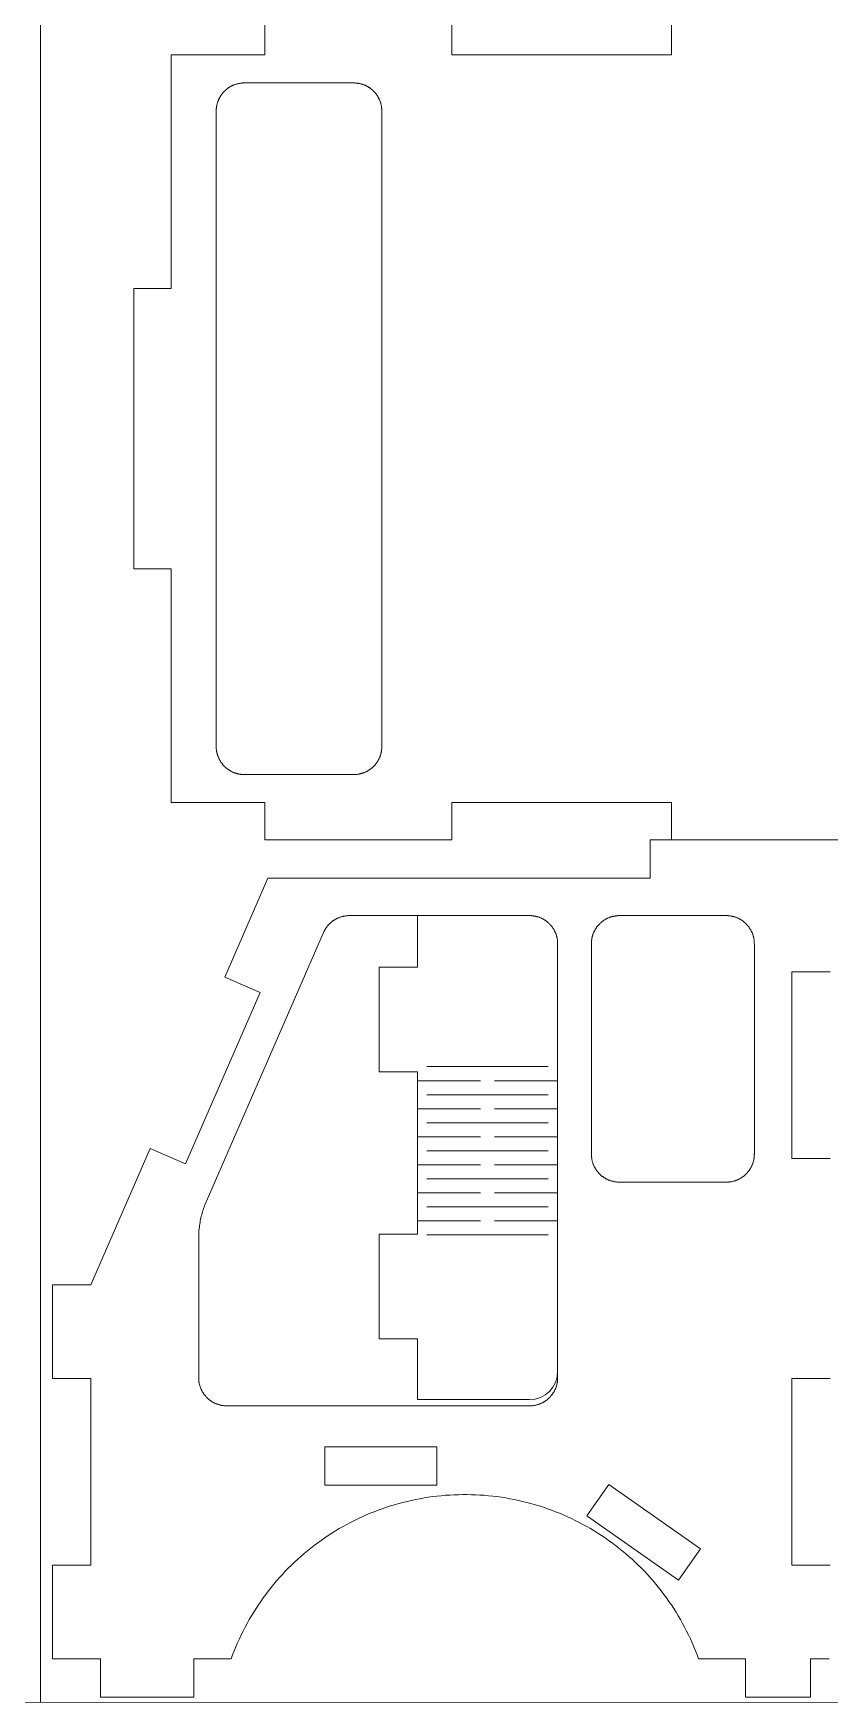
# Model space of a CAD drawing. Header units: inches. Extents: x -505 to 101, y 135 to 440.
# Drawn here: x -101.9 to -16.7, y 135.2 to 313.8 of the extents above; entities that cross this region are included whole.
import ezdxf

# ---------------------------------------------------------------- set-up
doc = ezdxf.new("R2010")
doc.units = ezdxf.units.IN
doc.header["$MEASUREMENT"] = 0
doc.layers.add('Capa 1', color=7, linetype='Continuous')
doc.layers.add('Capa 3', color=150, linetype='Continuous')

msp = doc.modelspace()

# ---------------------------------------------------------------- linework, layer by layer
at = {"layer": 'Capa 1', "color": 28, "lineweight": 9, "true_color": 0x11100b}
for points in [[(-101.12, 439.55), (-101.12, 135.16)], [(-13.61, 231.47), (-13.61, 227.47), (-33.61, 227.47), (-33.61, 231.47), (-57.13, 231.47), (-57.13, 227.47), (-77.12, 227.47), (-77.12, 231.47), (-87.13, 231.47), (-87.13, 256.47), (-91.13, 256.47), (-91.13, 286.47), (-87.13, 286.47), (-87.13, 311.47), (-77.12, 311.47), (-77.12, 315.47)], [(-57.13, 315.47), (-57.13, 311.47), (-33.61, 311.47), (-33.61, 315.47)], [(-67.61, 234.47), (-67.56, 234.47), (-67.5, 234.47), (-67.45, 234.47), (-67.4, 234.48), (-67.35, 234.48), (-67.3, 234.49), (-67.25, 234.49), (-67.19, 234.5), (-67.14, 234.51), (-67.09, 234.51), (-67.04, 234.52), (-66.99, 234.53), (-66.94, 234.54), (-66.89, 234.56), (-66.84, 234.57), (-66.79, 234.58), (-66.74, 234.6), (-66.69, 234.61), (-66.64, 234.63), (-66.59, 234.65), (-66.54, 234.66), (-66.5, 234.68), (-66.45, 234.7), (-66.4, 234.72), (-66.35, 234.74), (-66.3, 234.77), (-66.26, 234.79), (-66.21, 234.81), (-66.17, 234.84), (-66.12, 234.86), (-66.08, 234.89), (-66.03, 234.92), (-65.99, 234.94), (-65.94, 234.97), (-65.9, 235), (-65.86, 235.03), (-65.82, 235.06), (-65.78, 235.09), (-65.74, 235.12), (-65.7, 235.16), (-65.66, 235.19), (-65.62, 235.22), (-65.58, 235.26), (-65.54, 235.29), (-65.5, 235.33), (-65.47, 235.37), (-65.43, 235.4), (-65.4, 235.44), (-65.36, 235.48), (-65.33, 235.52), (-65.3, 235.56), (-65.26, 235.6), (-65.23, 235.64), (-65.2, 235.68), (-65.17, 235.72), (-65.14, 235.77), (-65.11, 235.81), (-65.08, 235.85), (-65.05, 235.9), (-65.03, 235.94), (-65, 235.98), (-64.97, 236.03), (-64.95, 236.08), (-64.93, 236.12), (-64.9, 236.17), (-64.88, 236.21), (-64.86, 236.26), (-64.84, 236.31), (-64.82, 236.36), (-64.8, 236.41), (-64.78, 236.45), (-64.77, 236.5), (-64.75, 236.55), (-64.73, 236.6), (-64.72, 236.65), (-64.71, 236.7), (-64.7, 236.75), (-64.68, 236.8), (-64.67, 236.85), (-64.66, 236.9), (-64.65, 236.95), (-64.64, 237.01), (-64.64, 237.06), (-64.63, 237.11), (-64.63, 237.16), (-64.62, 237.21), (-64.61, 237.26), (-64.61, 237.31), (-64.61, 237.37), (-64.61, 237.42), (-64.61, 237.47), (-64.61, 305.47), (-64.61, 305.52), (-64.61, 305.57), (-64.61, 305.62), (-64.61, 305.68), (-64.62, 305.73), (-64.63, 305.78), (-64.63, 305.83), (-64.64, 305.88), (-64.64, 305.93), (-64.65, 305.98), (-64.66, 306.04), (-64.67, 306.09), (-64.68, 306.14), (-64.7, 306.19), (-64.71, 306.24), (-64.72, 306.29), (-64.73, 306.34), (-64.75, 306.39), (-64.77, 306.44), (-64.78, 306.48), (-64.8, 306.53), (-64.82, 306.58), (-64.84, 306.63), (-64.86, 306.68), (-64.88, 306.72), (-64.9, 306.77), (-64.93, 306.82), (-64.95, 306.86), (-64.97, 306.91), (-65, 306.95), (-65.03, 307), (-65.05, 307.04), (-65.08, 307.09), (-65.11, 307.13), (-65.14, 307.17), (-65.17, 307.22), (-65.2, 307.26), (-65.23, 307.3), (-65.26, 307.34), (-65.3, 307.38), (-65.33, 307.42), (-65.36, 307.46), (-65.4, 307.5), (-65.43, 307.54), (-65.47, 307.57), (-65.5, 307.61), (-65.54, 307.64), (-65.58, 307.68), (-65.62, 307.72), (-65.66, 307.75), (-65.7, 307.78), (-65.74, 307.82), (-65.78, 307.85), (-65.82, 307.88), (-65.86, 307.91), (-65.9, 307.94), (-65.94, 307.97), (-65.99, 308), (-66.03, 308.02), (-66.08, 308.05), (-66.12, 308.08), (-66.17, 308.1), (-66.21, 308.13), (-66.26, 308.15), (-66.3, 308.17), (-66.35, 308.19), (-66.4, 308.22), (-66.45, 308.24), (-66.5, 308.26), (-66.54, 308.27), (-66.59, 308.29), (-66.64, 308.31), (-66.69, 308.33), (-66.74, 308.34), (-66.79, 308.36), (-66.84, 308.37), (-66.89, 308.38), (-66.94, 308.39), (-66.99, 308.41), (-67.04, 308.42), (-67.09, 308.42), (-67.14, 308.43), (-67.19, 308.44), (-67.25, 308.45), (-67.3, 308.45), (-67.35, 308.46), (-67.4, 308.46), (-67.45, 308.47), (-67.5, 308.47), (-67.56, 308.47), (-67.61, 308.47), (-79.33, 308.47), (-79.38, 308.47), (-79.43, 308.47), (-79.48, 308.47), (-79.53, 308.46), (-79.59, 308.46), (-79.64, 308.45), (-79.69, 308.45), (-79.74, 308.44), (-79.79, 308.43), (-79.84, 308.42), (-79.89, 308.42), (-79.94, 308.41), (-80, 308.39), (-80.05, 308.38), (-80.09, 308.37), (-80.14, 308.36), (-80.19, 308.34), (-80.24, 308.33), (-80.29, 308.31), (-80.34, 308.29), (-80.39, 308.27), (-80.44, 308.26), (-80.49, 308.24), (-80.54, 308.22), (-80.58, 308.19), (-80.63, 308.17), (-80.68, 308.15), (-80.72, 308.13), (-80.77, 308.1), (-80.81, 308.08), (-80.86, 308.05), (-80.9, 308.02), (-80.94, 308), (-80.99, 307.97), (-81.03, 307.94), (-81.08, 307.91), (-81.11, 307.88), (-81.16, 307.85), (-81.2, 307.82), (-81.24, 307.78), (-81.28, 307.75), (-81.32, 307.72), (-81.35, 307.68), (-81.39, 307.64), (-81.43, 307.61), (-81.47, 307.57), (-81.5, 307.54), (-81.54, 307.5), (-81.57, 307.46), (-81.61, 307.42), (-81.64, 307.38), (-81.67, 307.34), (-81.7, 307.3), (-81.74, 307.26), (-81.77, 307.22), (-81.8, 307.17), (-81.83, 307.13), (-81.86, 307.09), (-81.88, 307.04), (-81.91, 307), (-81.93, 306.95), (-81.96, 306.91), (-81.98, 306.86), (-82.01, 306.82), (-82.03, 306.77), (-82.05, 306.72), (-82.07, 306.68), (-82.09, 306.63), (-82.11, 306.58), (-82.13, 306.53), (-82.15, 306.48), (-82.17, 306.44), (-82.18, 306.39), (-82.2, 306.34), (-82.22, 306.29), (-82.23, 306.24), (-82.24, 306.19), (-82.25, 306.14), (-82.26, 306.09), (-82.27, 306.04), (-82.28, 305.98), (-82.29, 305.93), (-82.3, 305.88), (-82.31, 305.83), (-82.31, 305.78), (-82.32, 305.73), (-82.32, 305.68), (-82.32, 305.62), (-82.32, 305.57), (-82.33, 305.52), (-82.33, 305.47), (-82.33, 237.47), (-82.33, 237.42), (-82.32, 237.37), (-82.32, 237.31), (-82.32, 237.26), (-82.32, 237.21), (-82.31, 237.16), (-82.31, 237.11), (-82.3, 237.06), (-82.29, 237.01), (-82.28, 236.95), (-82.27, 236.9), (-82.26, 236.85), (-82.25, 236.8), (-82.24, 236.75), (-82.23, 236.7), (-82.22, 236.65), (-82.2, 236.6), (-82.18, 236.55), (-82.17, 236.5), (-82.15, 236.45), (-82.13, 236.41), (-82.11, 236.36), (-82.09, 236.31), (-82.07, 236.26), (-82.05, 236.21), (-82.03, 236.17), (-82.01, 236.12), (-81.98, 236.08), (-81.96, 236.03), (-81.93, 235.98), (-81.91, 235.94), (-81.88, 235.9), (-81.86, 235.85), (-81.83, 235.81), (-81.8, 235.77), (-81.77, 235.72), (-81.74, 235.68), (-81.7, 235.64), (-81.67, 235.6), (-81.64, 235.56), (-81.61, 235.52), (-81.57, 235.48), (-81.54, 235.44), (-81.5, 235.4), (-81.47, 235.37), (-81.43, 235.33), (-81.39, 235.29), (-81.35, 235.26), (-81.32, 235.22), (-81.28, 235.19), (-81.24, 235.16), (-81.2, 235.12), (-81.16, 235.09), (-81.11, 235.06), (-81.08, 235.03), (-81.03, 235), (-80.99, 234.97), (-80.94, 234.94), (-80.9, 234.92), (-80.86, 234.89), (-80.81, 234.86), (-80.77, 234.84), (-80.72, 234.81), (-80.68, 234.79), (-80.63, 234.77), (-80.58, 234.74), (-80.54, 234.72), (-80.49, 234.7), (-80.44, 234.68), (-80.39, 234.66), (-80.34, 234.65), (-80.29, 234.63), (-80.24, 234.61), (-80.19, 234.6), (-80.14, 234.58), (-80.09, 234.57), (-80.05, 234.56), (-80, 234.54), (-79.94, 234.53), (-79.89, 234.52), (-79.84, 234.51), (-79.79, 234.51), (-79.74, 234.5), (-79.69, 234.49), (-79.64, 234.49), (-79.59, 234.48), (-79.53, 234.48), (-79.48, 234.47), (-79.43, 234.47), (-79.38, 234.47), (-79.33, 234.47), (-67.61, 234.47)], [(-94.72, 135.75), (-94.72, 139.85), (-99.83, 139.85), (-99.83, 149.85), (-95.73, 149.85), (-95.73, 169.85), (-99.83, 169.85), (-99.83, 179.85), (-95.73, 179.85), (-89.38, 194.44), (-85.62, 192.8), (-77.64, 211.14), (-81.4, 212.78), (-76.8, 223.37), (-35.91, 223.37), (-35.91, 227.47), (-16.65, 227.47)], [(-70.84, 217.57), (-83.37, 188.83), (-83.44, 188.67), (-83.51, 188.51), (-83.57, 188.35), (-83.63, 188.19), (-83.68, 188.03), (-83.74, 187.87), (-83.78, 187.7), (-83.83, 187.54), (-83.88, 187.37), (-83.92, 187.21), (-83.96, 187.04), (-84, 186.87), (-84.03, 186.71), (-84.06, 186.54), (-84.09, 186.37), (-84.11, 186.2), (-84.13, 186.03), (-84.15, 185.86), (-84.17, 185.69), (-84.18, 185.52), (-84.19, 185.35), (-84.2, 185.18), (-84.2, 185.01), (-84.2, 184.83), (-84.2, 169.92), (-84.2, 169.87), (-84.2, 169.81), (-84.2, 169.76), (-84.2, 169.71), (-84.19, 169.66), (-84.19, 169.61), (-84.18, 169.56), (-84.18, 169.51), (-84.17, 169.45), (-84.16, 169.4), (-84.15, 169.35), (-84.14, 169.3), (-84.13, 169.25), (-84.12, 169.2), (-84.11, 169.15), (-84.09, 169.1), (-84.08, 169.05), (-84.06, 169), (-84.05, 168.95), (-84.03, 168.9), (-84.01, 168.85), (-83.99, 168.81), (-83.97, 168.76), (-83.95, 168.71), (-83.93, 168.66), (-83.91, 168.62), (-83.89, 168.57), (-83.86, 168.52), (-83.84, 168.48), (-83.81, 168.43), (-83.79, 168.39), (-83.76, 168.34), (-83.73, 168.3), (-83.7, 168.26), (-83.68, 168.21), (-83.64, 168.17), (-83.62, 168.13), (-83.58, 168.09), (-83.55, 168.05), (-83.52, 168.01), (-83.48, 167.97), (-83.45, 167.93), (-83.42, 167.89), (-83.38, 167.85), (-83.34, 167.82), (-83.31, 167.78), (-83.27, 167.74), (-83.23, 167.71), (-83.2, 167.67), (-83.16, 167.64), (-83.12, 167.61), (-83.08, 167.57), (-83.04, 167.54), (-82.99, 167.51), (-82.95, 167.48), (-82.91, 167.45), (-82.87, 167.42), (-82.83, 167.39), (-82.78, 167.36), (-82.74, 167.34), (-82.69, 167.31), (-82.65, 167.29), (-82.6, 167.26), (-82.55, 167.24), (-82.51, 167.22), (-82.46, 167.19), (-82.41, 167.17), (-82.37, 167.15), (-82.32, 167.13), (-82.27, 167.11), (-82.22, 167.1), (-82.17, 167.08), (-82.12, 167.06), (-82.07, 167.05), (-82.02, 167.03), (-81.98, 167.02), (-81.92, 167.01), (-81.87, 166.99), (-81.82, 166.98), (-81.77, 166.97), (-81.72, 166.96), (-81.67, 166.95), (-81.62, 166.95), (-81.57, 166.94), (-81.52, 166.93), (-81.46, 166.93), (-81.41, 166.93), (-81.36, 166.92), (-81.31, 166.92), (-81.26, 166.92), (-81.21, 166.92), (-48.8, 166.92), (-48.74, 166.92), (-48.69, 166.92), (-48.64, 166.92), (-48.59, 166.93), (-48.54, 166.93), (-48.49, 166.93), (-48.43, 166.94), (-48.38, 166.95), (-48.33, 166.95), (-48.28, 166.96), (-48.23, 166.97), (-48.18, 166.98), (-48.13, 166.99), (-48.08, 167.01), (-48.03, 167.02), (-47.98, 167.03), (-47.93, 167.05), (-47.88, 167.06), (-47.83, 167.08), (-47.78, 167.1), (-47.73, 167.11), (-47.69, 167.13), (-47.64, 167.15), (-47.59, 167.17), (-47.54, 167.19), (-47.49, 167.22), (-47.45, 167.24), (-47.4, 167.26), (-47.36, 167.29), (-47.31, 167.31), (-47.27, 167.34), (-47.22, 167.36), (-47.18, 167.39), (-47.13, 167.42), (-47.09, 167.45), (-47.05, 167.48), (-47.01, 167.51), (-46.97, 167.54), (-46.93, 167.57), (-46.88, 167.61), (-46.85, 167.64), (-46.81, 167.67), (-46.77, 167.71), (-46.73, 167.74), (-46.69, 167.78), (-46.65, 167.82), (-46.62, 167.85), (-46.58, 167.89), (-46.55, 167.93), (-46.52, 167.97), (-46.48, 168.01), (-46.45, 168.05), (-46.42, 168.09), (-46.39, 168.13), (-46.36, 168.17), (-46.33, 168.21), (-46.3, 168.26), (-46.27, 168.3), (-46.24, 168.34), (-46.21, 168.39), (-46.19, 168.43), (-46.16, 168.48), (-46.14, 168.52), (-46.12, 168.57), (-46.09, 168.62), (-46.07, 168.66), (-46.05, 168.71), (-46.03, 168.76), (-46.01, 168.81), (-45.99, 168.85), (-45.97, 168.9), (-45.96, 168.95), (-45.94, 169), (-45.92, 169.05), (-45.91, 169.1), (-45.9, 169.15), (-45.88, 169.2), (-45.87, 169.25), (-45.86, 169.3), (-45.85, 169.35), (-45.84, 169.4), (-45.83, 169.45), (-45.83, 169.51), (-45.82, 169.56), (-45.81, 169.61), (-45.81, 169.66), (-45.8, 169.71), (-45.8, 169.76), (-45.8, 169.81), (-45.8, 169.87), (-45.8, 169.92), (-45.8, 216.37), (-45.8, 216.42), (-45.8, 216.47), (-45.8, 216.52), (-45.8, 216.58), (-45.81, 216.63), (-45.81, 216.68), (-45.82, 216.73), (-45.83, 216.78), (-45.83, 216.83), (-45.84, 216.89), (-45.85, 216.94), (-45.86, 216.99), (-45.87, 217.04), (-45.88, 217.09), (-45.9, 217.14), (-45.91, 217.19), (-45.92, 217.24), (-45.94, 217.29), (-45.96, 217.34), (-45.97, 217.38), (-45.99, 217.43), (-46.01, 217.48), (-46.03, 217.53), (-46.05, 217.58), (-46.07, 217.62), (-46.09, 217.67), (-46.12, 217.72), (-46.14, 217.76), (-46.16, 217.81), (-46.19, 217.85), (-46.21, 217.9), (-46.24, 217.94), (-46.27, 217.99), (-46.3, 218.03), (-46.33, 218.07), (-46.36, 218.12), (-46.39, 218.16), (-46.42, 218.2), (-46.45, 218.24), (-46.48, 218.28), (-46.52, 218.32), (-46.55, 218.36), (-46.58, 218.4), (-46.62, 218.44), (-46.65, 218.47), (-46.69, 218.51), (-46.73, 218.55), (-46.77, 218.58), (-46.81, 218.62), (-46.85, 218.65), (-46.88, 218.68), (-46.93, 218.71), (-46.97, 218.75), (-47.01, 218.78), (-47.05, 218.81), (-47.09, 218.84), (-47.13, 218.87), (-47.18, 218.9), (-47.22, 218.92), (-47.27, 218.95), (-47.31, 218.98), (-47.36, 219), (-47.4, 219.03), (-47.45, 219.05), (-47.49, 219.07), (-47.54, 219.09), (-47.59, 219.12), (-47.64, 219.14), (-47.69, 219.16), (-47.73, 219.17), (-47.78, 219.19), (-47.83, 219.21), (-47.88, 219.23), (-47.93, 219.24), (-47.98, 219.26), (-48.03, 219.27), (-48.08, 219.28), (-48.13, 219.29), (-48.18, 219.31), (-48.23, 219.32), (-48.28, 219.32), (-48.33, 219.33), (-48.38, 219.34), (-48.43, 219.35), (-48.49, 219.35), (-48.54, 219.36), (-48.59, 219.36), (-48.64, 219.37), (-48.69, 219.37), (-48.74, 219.37), (-48.8, 219.37), (-68.1, 219.37), (-68.15, 219.37), (-68.2, 219.37), (-68.25, 219.37), (-68.3, 219.36), (-68.35, 219.36), (-68.41, 219.35), (-68.46, 219.35), (-68.51, 219.34), (-68.56, 219.33), (-68.61, 219.32), (-68.66, 219.32), (-68.71, 219.31), (-68.76, 219.29), (-68.82, 219.28), (-68.87, 219.27), (-68.92, 219.26), (-68.96, 219.24), (-69.01, 219.23), (-69.06, 219.21), (-69.11, 219.19), (-69.16, 219.17), (-69.21, 219.15), (-69.26, 219.14), (-69.31, 219.11), (-69.35, 219.09), (-69.4, 219.07), (-69.45, 219.05), (-69.49, 219.02), (-69.54, 219), (-69.59, 218.97), (-69.63, 218.95), (-69.67, 218.92), (-69.72, 218.89), (-69.76, 218.86), (-69.8, 218.84), (-69.85, 218.81), (-69.89, 218.78), (-69.93, 218.74), (-69.97, 218.71), (-70.01, 218.68), (-70.05, 218.65), (-70.09, 218.61), (-70.13, 218.58), (-70.17, 218.54), (-70.2, 218.5), (-70.24, 218.47), (-70.28, 218.43), (-70.31, 218.39), (-70.35, 218.35), (-70.38, 218.31), (-70.41, 218.27), (-70.45, 218.23), (-70.48, 218.19), (-70.51, 218.15), (-70.54, 218.11), (-70.57, 218.07), (-70.6, 218.02), (-70.63, 217.98), (-70.65, 217.94), (-70.68, 217.89), (-70.71, 217.85), (-70.73, 217.8), (-70.76, 217.76), (-70.78, 217.71), (-70.8, 217.66), (-70.82, 217.62), (-70.84, 217.57)], [(-60.8, 213.87), (-60.8, 219.37)], [(-42.19, 193.85), (-42.19, 193.8), (-42.19, 193.75), (-42.19, 193.7), (-42.19, 193.64), (-42.18, 193.59), (-42.18, 193.54), (-42.17, 193.49), (-42.16, 193.44), (-42.16, 193.39), (-42.15, 193.34), (-42.14, 193.28), (-42.13, 193.23), (-42.12, 193.18), (-42.11, 193.13), (-42.09, 193.08), (-42.08, 193.03), (-42.07, 192.98), (-42.05, 192.93), (-42.03, 192.88), (-42.02, 192.84), (-42, 192.79), (-41.98, 192.74), (-41.96, 192.69), (-41.94, 192.64), (-41.92, 192.6), (-41.9, 192.55), (-41.87, 192.5), (-41.85, 192.46), (-41.83, 192.41), (-41.8, 192.37), (-41.77, 192.32), (-41.75, 192.28), (-41.72, 192.23), (-41.69, 192.19), (-41.66, 192.15), (-41.63, 192.1), (-41.6, 192.06), (-41.57, 192.02), (-41.54, 191.98), (-41.5, 191.94), (-41.47, 191.9), (-41.44, 191.86), (-41.41, 191.82), (-41.37, 191.79), (-41.33, 191.75), (-41.3, 191.71), (-41.26, 191.68), (-41.22, 191.64), (-41.18, 191.61), (-41.14, 191.57), (-41.1, 191.54), (-41.06, 191.51), (-41.02, 191.47), (-40.98, 191.44), (-40.94, 191.41), (-40.9, 191.38), (-40.86, 191.35), (-40.81, 191.32), (-40.77, 191.3), (-40.72, 191.27), (-40.68, 191.24), (-40.63, 191.22), (-40.59, 191.19), (-40.54, 191.17), (-40.5, 191.15), (-40.45, 191.13), (-40.4, 191.11), (-40.35, 191.08), (-40.3, 191.06), (-40.26, 191.05), (-40.21, 191.03), (-40.16, 191.01), (-40.11, 191), (-40.06, 190.98), (-40.01, 190.97), (-39.96, 190.95), (-39.91, 190.94), (-39.86, 190.93), (-39.81, 190.92), (-39.76, 190.9), (-39.71, 190.9), (-39.66, 190.89), (-39.61, 190.88), (-39.55, 190.87), (-39.5, 190.87), (-39.45, 190.86), (-39.4, 190.86), (-39.35, 190.86), (-39.3, 190.85), (-39.24, 190.85), (-39.19, 190.85), (-27.76, 190.85), (-27.7, 190.85), (-27.65, 190.85), (-27.6, 190.86), (-27.55, 190.86), (-27.5, 190.86), (-27.45, 190.87), (-27.39, 190.87), (-27.34, 190.88), (-27.29, 190.89), (-27.24, 190.9), (-27.19, 190.9), (-27.14, 190.92), (-27.09, 190.93), (-27.04, 190.94), (-26.99, 190.95), (-26.94, 190.97), (-26.89, 190.98), (-26.84, 191), (-26.79, 191.01), (-26.74, 191.03), (-26.69, 191.05), (-26.65, 191.06), (-26.6, 191.08), (-26.55, 191.11), (-26.5, 191.13), (-26.45, 191.15), (-26.41, 191.17), (-26.36, 191.19), (-26.32, 191.22), (-26.27, 191.24), (-26.23, 191.27), (-26.18, 191.3), (-26.14, 191.32), (-26.1, 191.35), (-26.05, 191.38), (-26.01, 191.41), (-25.97, 191.44), (-25.93, 191.47), (-25.89, 191.51), (-25.84, 191.54), (-25.81, 191.57), (-25.77, 191.61), (-25.73, 191.64), (-25.69, 191.68), (-25.65, 191.71), (-25.62, 191.75), (-25.58, 191.79), (-25.54, 191.82), (-25.51, 191.86), (-25.48, 191.9), (-25.44, 191.94), (-25.41, 191.98), (-25.38, 192.02), (-25.35, 192.06), (-25.32, 192.1), (-25.29, 192.15), (-25.26, 192.19), (-25.23, 192.23), (-25.2, 192.28), (-25.17, 192.32), (-25.15, 192.37), (-25.12, 192.41), (-25.1, 192.46), (-25.08, 192.5), (-25.05, 192.55), (-25.03, 192.6), (-25.01, 192.64), (-24.99, 192.69), (-24.97, 192.74), (-24.95, 192.79), (-24.93, 192.84), (-24.92, 192.88), (-24.9, 192.93), (-24.88, 192.98), (-24.87, 193.03), (-24.86, 193.08), (-24.84, 193.13), (-24.83, 193.18), (-24.82, 193.23), (-24.81, 193.28), (-24.8, 193.34), (-24.79, 193.39), (-24.79, 193.44), (-24.78, 193.49), (-24.77, 193.54), (-24.77, 193.59), (-24.76, 193.64), (-24.76, 193.7), (-24.76, 193.75), (-24.76, 193.8), (-24.75, 193.85), (-24.75, 216.37), (-24.76, 216.42), (-24.76, 216.47), (-24.76, 216.52), (-24.76, 216.58), (-24.77, 216.63), (-24.77, 216.68), (-24.78, 216.73), (-24.79, 216.78), (-24.79, 216.83), (-24.8, 216.89), (-24.81, 216.94), (-24.82, 216.99), (-24.83, 217.04), (-24.84, 217.09), (-24.86, 217.14), (-24.87, 217.19), (-24.88, 217.24), (-24.9, 217.29), (-24.92, 217.34), (-24.93, 217.38), (-24.95, 217.43), (-24.97, 217.48), (-24.99, 217.53), (-25.01, 217.58), (-25.03, 217.62), (-25.05, 217.67), (-25.08, 217.72), (-25.1, 217.76), (-25.12, 217.81), (-25.15, 217.85), (-25.17, 217.9), (-25.2, 217.94), (-25.23, 217.99), (-25.26, 218.03), (-25.29, 218.07), (-25.32, 218.12), (-25.35, 218.16), (-25.38, 218.2), (-25.41, 218.24), (-25.44, 218.28), (-25.48, 218.32), (-25.51, 218.36), (-25.54, 218.4), (-25.58, 218.44), (-25.62, 218.47), (-25.65, 218.51), (-25.69, 218.55), (-25.73, 218.58), (-25.77, 218.62), (-25.81, 218.65), (-25.84, 218.68), (-25.89, 218.71), (-25.93, 218.75), (-25.97, 218.78), (-26.01, 218.81), (-26.05, 218.84), (-26.1, 218.87), (-26.14, 218.9), (-26.18, 218.92), (-26.23, 218.95), (-26.27, 218.98), (-26.32, 219), (-26.36, 219.03), (-26.41, 219.05), (-26.45, 219.07), (-26.5, 219.09), (-26.55, 219.12), (-26.6, 219.14), (-26.65, 219.16), (-26.69, 219.17), (-26.74, 219.19), (-26.79, 219.21), (-26.84, 219.23), (-26.89, 219.24), (-26.94, 219.26), (-26.99, 219.27), (-27.04, 219.28), (-27.09, 219.29), (-27.14, 219.31), (-27.19, 219.32), (-27.24, 219.32), (-27.29, 219.33), (-27.34, 219.34), (-27.39, 219.35), (-27.45, 219.35), (-27.5, 219.36), (-27.55, 219.36), (-27.6, 219.37), (-27.65, 219.37), (-27.7, 219.37), (-27.76, 219.37), (-39.19, 219.37), (-39.24, 219.37), (-39.3, 219.37), (-39.35, 219.37), (-39.4, 219.36), (-39.45, 219.36), (-39.5, 219.35), (-39.55, 219.35), (-39.61, 219.34), (-39.66, 219.33), (-39.71, 219.32), (-39.76, 219.32), (-39.81, 219.31), (-39.86, 219.29), (-39.91, 219.28), (-39.96, 219.27), (-40.01, 219.26), (-40.06, 219.24), (-40.11, 219.23), (-40.16, 219.21), (-40.21, 219.19), (-40.26, 219.17), (-40.3, 219.16), (-40.35, 219.14), (-40.4, 219.12), (-40.45, 219.09), (-40.5, 219.07), (-40.54, 219.05), (-40.59, 219.03), (-40.63, 219), (-40.68, 218.98), (-40.72, 218.95), (-40.77, 218.92), (-40.81, 218.9), (-40.86, 218.87), (-40.9, 218.84), (-40.94, 218.81), (-40.98, 218.78), (-41.02, 218.75), (-41.06, 218.71), (-41.1, 218.68), (-41.14, 218.65), (-41.18, 218.62), (-41.22, 218.58), (-41.26, 218.55), (-41.3, 218.51), (-41.33, 218.47), (-41.37, 218.44), (-41.41, 218.4), (-41.44, 218.36), (-41.47, 218.32), (-41.5, 218.28), (-41.54, 218.24), (-41.57, 218.2), (-41.6, 218.16), (-41.63, 218.12), (-41.66, 218.07), (-41.69, 218.03), (-41.72, 217.99), (-41.75, 217.94), (-41.77, 217.9), (-41.8, 217.85), (-41.83, 217.81), (-41.85, 217.76), (-41.87, 217.72), (-41.9, 217.67), (-41.92, 217.62), (-41.94, 217.58), (-41.96, 217.53), (-41.98, 217.48), (-42, 217.43), (-42.02, 217.38), (-42.03, 217.34), (-42.05, 217.29), (-42.07, 217.24), (-42.08, 217.19), (-42.09, 217.14), (-42.11, 217.09), (-42.12, 217.04), (-42.13, 216.99), (-42.14, 216.94), (-42.15, 216.89), (-42.16, 216.83), (-42.16, 216.78), (-42.17, 216.73), (-42.18, 216.68), (-42.18, 216.63), (-42.19, 216.58), (-42.19, 216.52), (-42.19, 216.47), (-42.19, 216.42), (-42.19, 216.37), (-42.19, 193.85)], [(-64.9, 202.67), (-64.9, 213.87)], [(-64.9, 213.87), (-60.8, 213.87)], [(-16.65, 213.37), (-20.76, 213.37), (-20.76, 193.37), (-16.65, 193.37)], [(-60.8, 202.67), (-64.9, 202.67)], [(-60.8, 185.28), (-60.8, 202.67)], [(-46.8, 203.21), (-59.8, 203.21)], [(-54.05, 201.71), (-60.8, 201.71)], [(-46.8, 200.21), (-59.8, 200.21)], [(-45.8, 201.71), (-52.55, 201.71)], [(-54.05, 198.71), (-60.8, 198.71)], [(-45.8, 198.71), (-52.55, 198.71)], [(-46.8, 197.21), (-59.8, 197.21)], [(-54.05, 195.71), (-60.8, 195.71)], [(-45.8, 195.71), (-52.55, 195.71)], [(-46.8, 194.21), (-59.8, 194.21)], [(-54.05, 192.71), (-60.8, 192.71)], [(-46.8, 191.21), (-59.8, 191.21)], [(-45.8, 192.71), (-52.55, 192.71)], [(-54.05, 189.71), (-60.8, 189.71)], [(-45.8, 189.71), (-52.55, 189.71)], [(-46.8, 188.21), (-59.8, 188.21)], [(-54.05, 186.71), (-60.8, 186.71)], [(-45.8, 186.71), (-52.55, 186.71)], [(-64.9, 174.08), (-64.9, 185.28)], [(-64.9, 185.28), (-60.8, 185.28)], [(-46.8, 185.21), (-59.8, 185.21)], [(-60.8, 174.08), (-64.9, 174.08)], [(-60.8, 167.58), (-60.8, 174.08)], [(-16.65, 169.85), (-20.76, 169.85), (-20.76, 149.85), (-16.65, 149.85)], [(-48.8, 167.58), (-60.8, 167.58)], [(-70.72, 162.52), (-70.72, 158.42), (-58.73, 158.42), (-58.73, 162.52), (-70.72, 162.52)], [(-25.72, 135.75), (-25.72, 139.85), (-30.73, 139.85), (-30.89, 140.28), (-31.06, 140.71), (-31.23, 141.14), (-31.41, 141.57), (-31.6, 141.99), (-31.8, 142.4), (-32, 142.82), (-32.22, 143.23), (-32.43, 143.64), (-32.66, 144.04), (-32.89, 144.44), (-33.13, 144.83), (-33.38, 145.22), (-33.63, 145.61), (-33.89, 145.99), (-34.16, 146.37), (-34.43, 146.74), (-34.71, 147.11), (-35, 147.47), (-35.29, 147.83), (-35.58, 148.18), (-35.89, 148.53), (-36.2, 148.87), (-36.52, 149.21), (-36.84, 149.54), (-37.17, 149.86), (-37.5, 150.18), (-37.84, 150.5), (-38.18, 150.81), (-38.53, 151.11), (-38.89, 151.4), (-39.24, 151.69), (-39.61, 151.98), (-39.98, 152.25), (-40.35, 152.52), (-40.73, 152.79), (-41.12, 153.04), (-41.5, 153.29), (-41.9, 153.54), (-42.29, 153.78), (-42.69, 154.01), (-43.1, 154.23), (-43.5, 154.44), (-43.92, 154.65), (-44.33, 154.85), (-44.75, 155.05), (-45.17, 155.24), (-45.6, 155.42), (-46.03, 155.59), (-46.46, 155.75), (-46.89, 155.91), (-47.33, 156.06), (-47.77, 156.2), (-48.21, 156.34), (-48.66, 156.46), (-49.1, 156.58), (-49.55, 156.69), (-50, 156.8), (-50.45, 156.89), (-50.91, 156.98), (-51.36, 157.06), (-51.82, 157.13), (-52.27, 157.2), (-52.73, 157.25), (-53.19, 157.3), (-53.65, 157.34), (-54.11, 157.37), (-54.57, 157.4), (-55.03, 157.41), (-55.5, 157.42), (-55.96, 157.42), (-56.42, 157.41), (-56.88, 157.4), (-57.34, 157.37), (-57.8, 157.34), (-58.26, 157.3), (-58.72, 157.25), (-59.18, 157.2), (-59.64, 157.13), (-60.09, 157.06), (-60.55, 156.98), (-61, 156.89), (-61.45, 156.8), (-61.9, 156.69), (-62.35, 156.58), (-62.8, 156.46), (-63.24, 156.34), (-63.68, 156.2), (-64.12, 156.06), (-64.56, 155.91), (-64.99, 155.75), (-65.43, 155.59), (-65.85, 155.42), (-66.28, 155.24), (-66.7, 155.05), (-67.12, 154.85), (-67.54, 154.65), (-67.95, 154.44), (-68.35, 154.23), (-68.76, 154.01), (-69.16, 153.78), (-69.56, 153.54), (-69.95, 153.29), (-70.34, 153.04), (-70.72, 152.79), (-71.1, 152.52), (-71.47, 152.25), (-71.84, 151.98), (-72.21, 151.69), (-72.57, 151.4), (-72.92, 151.11), (-73.27, 150.81), (-73.61, 150.5), (-73.95, 150.18), (-74.29, 149.86), (-74.62, 149.54), (-74.94, 149.21), (-75.25, 148.87), (-75.56, 148.53), (-75.87, 148.18), (-76.16, 147.83), (-76.46, 147.47), (-76.74, 147.11), (-77.02, 146.74), (-77.29, 146.37), (-77.56, 145.99), (-77.82, 145.61), (-78.07, 145.22), (-78.32, 144.83), (-78.56, 144.44), (-78.79, 144.04), (-79.02, 143.64), (-79.24, 143.23), (-79.45, 142.82), (-79.65, 142.4), (-79.85, 141.99), (-80.04, 141.57), (-80.22, 141.14), (-80.4, 140.71), (-80.57, 140.28), (-80.73, 139.85), (-84.73, 139.85), (-84.73, 135.75)], [(-30.5, 151.61), (-40.32, 158.51), (-42.68, 155.15), (-32.86, 148.25), (-30.5, 151.61)], [(-16.76, 139.85), (-18.76, 139.85), (-18.76, 135.75)], [(-94.72, 135.75), (-84.73, 135.75)], [(-25.72, 135.75), (-18.76, 135.75)]]:
    msp.add_lwpolyline(points, dxfattribs=at)
msp.add_open_spline([(-48.8, 167.58), (-47.14, 167.58), (-45.8, 168.93), (-45.8, 170.58)], degree=3, dxfattribs=at)
at = {"layer": 'Capa 3', "lineweight": 0}
msp.add_lwpolyline([(-505.12, 439.55), (100.88, 439.55), (100.88, 135.16), (-505.15, 135.22), (-505.12, 439.55)], dxfattribs=at)

doc.saveas('drawing.dxf')
